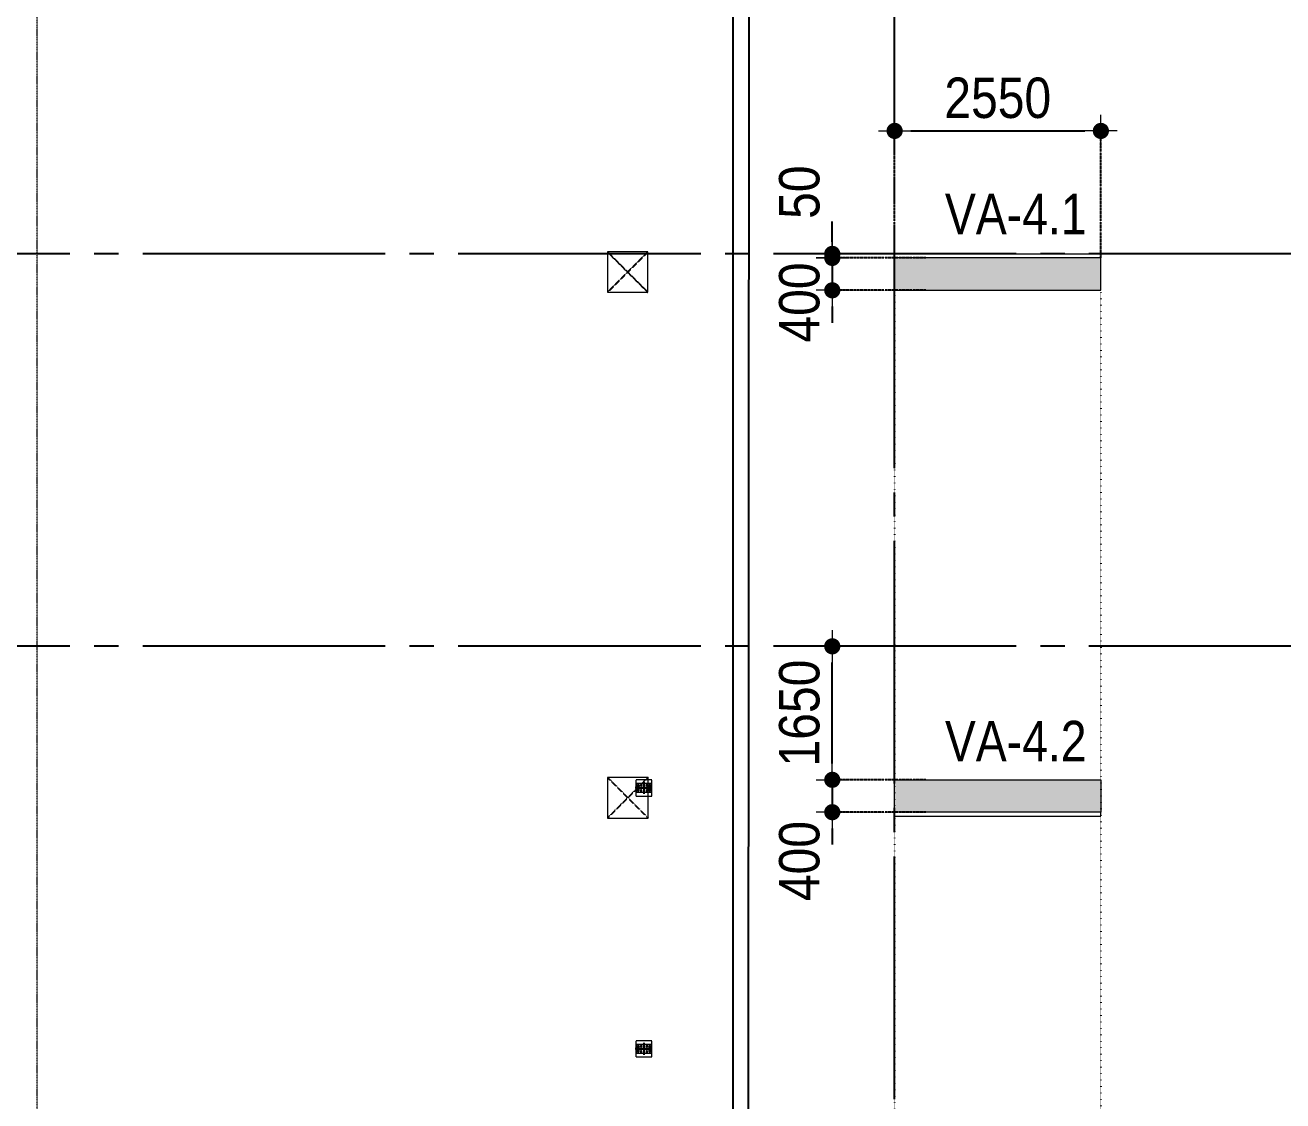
# Model space of a CAD drawing. Header units: millimetres. Extents: x -3973692 to -2843767, y 592734 to 838475.
# Drawn here: x -3559245 to -3543695, y 745414 to 758708 of the extents above; entities that cross this region are included whole.
import ezdxf
from ezdxf.enums import TextEntityAlignment as Align

# ---------------------------------------------------------------- set-up
doc = ezdxf.new("R2010")
doc.units = ezdxf.units.MM
doc.header["$MEASUREMENT"] = 0
doc.header["$PDMODE"] = 3
doc.header["$PDSIZE"] = -20
for name, pattern in [('CHG_XX_Cot_Tang 1$0$CENTER', [20.2, 12.7, -2.5, 2.5, -2.5]), ('CHG_XX_Cot_Tang 1$0$CENTER2', [28.575, 19.05, -3.175, 3.175, -3.175]), ('CHG_XX_Cot_Tang 1$0$HIDDEN', [0.375, 0.25, -0.125]), ('CHG_XX_Cot_Tang 1$0$MB_Luoi truc$0$HTT Hidden 21', [3, 2, -1]), ('CHG_XX_Luoi truc$0$MB_Luoi truc$0$Center101', [13, 10, -1, 1, -1]), ('DIVIDE2', [15.875, 6.35, -3.175, 0, -3.175, 0, -3.175]), ('DOT2', [0.125, 0, -0.125]), ('HIDDEN5', [2.8375, 1.25, -1.5875])]:
    doc.linetypes.add(name, pattern=pattern)
doc.layers.get('0').update_dxf_attribs({"lineweight": 9})
doc.layers.get('Defpoints').update_dxf_attribs({"color": 10, "lineweight": 0})
for name, color, linetype, lineweight in [("'S_General_Dim_1", 1, 'Continuous', 18), ("'S_General_Divide_3 Intermediate", 3, 'DIVIDE2', 40), ("CHG_XX_Cot_Tang 1$0$'S_Steel_Cont_2 Normal", 2, 'Continuous', 25), ("CHG_XX_Cot_Tang 1$0$'S_Steel_Cont_2 Normal_Plate", 150, 'Continuous', 15), ('CHG_XX_Cot_Tang 1$0$Cot thep', 51, 'Continuous', 15), ('CHG_XX_Cot_Tang 1$0$Net thay Tuong', 3, 'Continuous', 20), ('CHG_XX_Cot_Tang 1$0$NS-Pier', 150, 'Continuous', 9), ('CHG_XX_Cot_Tang 1$0$NS-Pier @ 1', 150, 'Continuous', 9), ('CHG_XX_Cot_Tang 1$0$NS-Pier @ 100', 150, 'Continuous', 9), ('CHG_XX_Cot_Tang 1$0$NS-Pier @ 150 VP1', 150, 'Continuous', 9), ('CHG_XX_Cot_Tang 1$0$NS-Pier @ 150 VP2', 150, 'Continuous', 9), ('CHG_XX_Cot_Tang 1$0$NS-Pier @ 150 VP3', 150, 'Continuous', 9), ('CHG_XX_Cot_Tang 1$0$NS-Pier @ 150 VP4', 150, 'Continuous', 9), ('CHG_XX_Cot_Tang 1$0$NS-Pier @ 150 VP5', 150, 'Continuous', 9), ('CHG_XX_Cot_Tang 1$0$NS-Pier @ 150 VP6', 150, 'Continuous', 9), ('CHG_XX_Cot_Tang 1$0$NS-Pier @ 150 VP7', 150, 'Continuous', 9), ('CHG_XX_Cot_Tang 1$0$NS-Pier @ 150 VP8', 150, 'Continuous', 9), ('CHG_XX_Cot_Tang 1$0$NS-Pier @ 150 VP9', 150, 'Continuous', 9), ('CHG_XX_Cot_Tang 1$0$NS-Pier @ 150 VPModel', 150, 'Continuous', 9), ('CHG_XX_Cot_Tang 1$0$NS-Pier @ 200 VP11', 150, 'Continuous', 9), ('CHG_XX_Cot_Tang 1$0$NS-Pier @ 200 VP12', 150, 'Continuous', 9), ('CHG_XX_Cot_Tang 1$0$NS-Pier @ 200 VP13', 150, 'Continuous', 9), ('CHG_XX_Cot_Tang 1$0$NS-Pier @ 200 VP14', 150, 'Continuous', 9), ('CHG_XX_Cot_Tang 1$0$NS-Pier @ 200 VP15', 150, 'Continuous', 9), ('CHG_XX_Cot_Tang 1$0$NS-Pier @ 200 VP16', 150, 'Continuous', 9), ('CHG_XX_Cot_Tang 1$0$NS-Pier @ 200 VP17', 150, 'Continuous', 9), ('CHG_XX_Cot_Tang 1$0$NS-Pier @ 200 VP18', 150, 'Continuous', 9), ('CHG_XX_Cot_Tang 1$0$NS-Pier @ 200 VP19', 150, 'Continuous', 9), ('CHG_XX_Cot_Tang 1$0$NS-Pier @ 200 VP21', 150, 'Continuous', 9), ('CHG_XX_Cot_Tang 1$0$NS-Pier @ 200 VP22', 150, 'Continuous', 9), ('CHG_XX_Cot_Tang 1$0$NS-Pier @ 200 VP23', 150, 'Continuous', 9), ('CHG_XX_Cot_Tang 1$0$NS-Pier @ 200 VP24', 150, 'Continuous', 9), ('CHG_XX_Cot_Tang 1$0$NS-Pier @ 200 VP25', 150, 'Continuous', 9), ('CHG_XX_Cot_Tang 1$0$NS-Pier @ 200 VP26', 150, 'Continuous', 9), ('CHG_XX_Cot_Tang 1$0$NS-Pier @ 200 VP27', 150, 'Continuous', 9), ('CHG_XX_Cot_Tang 1$0$NS-Pier @ 200 VP28', 150, 'Continuous', 9), ('CHG_XX_Cot_Tang 1$0$NS-Pier @ 200 VP30', 150, 'Continuous', 9), ('CHG_XX_Cot_Tang 1$0$NS-Pier @ 200 VP31', 150, 'Continuous', 9), ('CHG_XX_Cot_Tang 1$0$NS-Pier @ 200 VP32', 150, 'Continuous', 9), ('CHG_XX_Cot_Tang 1$0$NS-Pier @ 200 VP33', 150, 'Continuous', 9), ('CHG_XX_Cot_Tang 1$0$NS-Pier @ 200 VP34', 150, 'Continuous', 9), ('CHG_XX_Cot_Tang 1$0$NS-Pier @ 200 VP35', 150, 'Continuous', 9), ('CHG_XX_Cot_Tang 1$0$NS-Pier @ 200 VP36', 150, 'Continuous', 9), ('CHG_XX_Cot_Tang 1$0$NS-Pier @ 200 VP37', 150, 'Continuous', 9), ('CHG_XX_Cot_Tang 1$0$NS-Pier @ 200 VPModel', 150, 'Continuous', 9), ('CHG_XX_Cot_Tang 1$0$NS-Pier @ 350 VP10', 150, 'Continuous', 9), ('CHG_XX_Cot_Tang 1$0$NS-Pier @ 350 VP20', 150, 'Continuous', 9), ('CHG_XX_Cot_Tang 1$0$NS-Pier @ 350 VP29', 150, 'Continuous', 9), ('CHG_XX_Cot_Tang 1$0$NS-Pier @ 350 VPModel', 150, 'Continuous', 9), ('TEXT', 7, 'Continuous', 15)]:
    doc.layers.add(name, color=color, linetype=linetype, lineweight=lineweight)
for name, color, linetype in [("CHG_XX_Cot_Tang 1$0$'S_Concrete_Center_1", 8, 'CHG_XX_Cot_Tang 1$0$CENTER2'), ("CHG_XX_Cot_Tang 1$0$'S_Steel_ Bold", 8, 'Continuous'), ('CHG_XX_Cot_Tang 1$0$cot 500 dung +850', 1, 'Continuous'), ('CHG_XX_Cot_Tang 1$0$Vach VH3', 3, 'Continuous'), ('CHG_XX_Luoi truc$0$Grid', 34, 'Continuous'), ('CHG_XX_Luoi truc$0$Grid Line', 251, 'CHG_XX_Luoi truc$0$MB_Luoi truc$0$Center101'), ('dim', 1, 'Continuous')]:
    doc.layers.add(name, color=color, linetype=linetype)
doc.styles.add('arial', font='arial.ttf', dxfattribs={"width": 0.85})
doc.styles.add('CHG_XX_Luoi truc$0$MB_Luoi truc$0$Grid A-F$0$VNI-HelveCB', font='')
doc.styles.add('TTP-HelCon', font='')
doc.styles.get('CHG_XX_Luoi truc$0$MB_Luoi truc$0$Grid A-F$0$VNI-HelveCB').set_extended_font_data('VNI-Helve-Condense', bold=True)
doc.styles.get('TTP-HelCon').set_extended_font_data('VNI-Helve-Condense')
doc.dimstyles.new('200', dxfattribs={"dimscale": 200, "dimtxt": 2.5, "dimasz": 1, "dimexe": 0, "dimexo": 0, "dimgap": 0.75, "dimtad": 1, "dimdec": 0, "dimrnd": 10, "dimzin": 9, "dimdsep": 46, "dimtxsty": 'arial', "dimblk1": 'DIMDOT', "dimblk2": 'DIMDOT', "dimsah": 1, "dimcen": 2, "dimdle": 3, "dimclre": 8, "dimclrt": 2, "dimadec": 0, "dimazin": 0, "dimtfac": 1, "dimtdec": 0, "dimtix": 1, "dimtmove": 2, "dimatfit": 3, "dimldrblk": 'DIMPIJL', "dimfxl": 1, "dimtvp": 1.8, "dimtolj": 1, "dimtzin": 0, "dimarcsym": 0})

# ---------------------------------------------------------------- blocks, each defined once
blk = doc.blocks.new('*U3260')
at = {"layer": 'CHG_XX_Cot_Tang 1$0$NS-Pier @ 1'}
h = blk.add_hatch(color=256, dxfattribs=at)
h.dxf.hatch_style = 1
h.paths.add_polyline_path([(400, 0), (0, 0), (0, -2550), (400, -2550)])
at = {"layer": 'CHG_XX_Cot_Tang 1$0$NS-Pier @ 100'}
h = blk.add_hatch(color=256, dxfattribs=at)
h.dxf.hatch_style = 1
h.paths.add_polyline_path([(400, 0), (0, 0), (0, -2550), (400, -2550)])
at = {"layer": 'CHG_XX_Cot_Tang 1$0$NS-Pier @ 150 VP1'}
h = blk.add_hatch(color=256, dxfattribs=at)
h.dxf.hatch_style = 1
h.paths.add_polyline_path([(400, 0), (0, 0), (0, -2550), (400, -2550)])
at = {"layer": 'CHG_XX_Cot_Tang 1$0$NS-Pier @ 150 VP2'}
h = blk.add_hatch(color=256, dxfattribs=at)
h.dxf.hatch_style = 1
h.paths.add_polyline_path([(400, 0), (0, 0), (0, -2550), (400, -2550)])
at = {"layer": 'CHG_XX_Cot_Tang 1$0$NS-Pier @ 150 VP3'}
h = blk.add_hatch(color=256, dxfattribs=at)
h.dxf.hatch_style = 1
h.paths.add_polyline_path([(400, 0), (0, 0), (0, -2550), (400, -2550)])
at = {"layer": 'CHG_XX_Cot_Tang 1$0$NS-Pier @ 150 VP4'}
h = blk.add_hatch(color=256, dxfattribs=at)
h.dxf.hatch_style = 1
h.paths.add_polyline_path([(400, 0), (0, 0), (0, -2550), (400, -2550)])
at = {"layer": 'CHG_XX_Cot_Tang 1$0$NS-Pier @ 150 VP5'}
h = blk.add_hatch(color=256, dxfattribs=at)
h.dxf.hatch_style = 1
h.paths.add_polyline_path([(400, 0), (0, 0), (0, -2550), (400, -2550)])
at = {"layer": 'CHG_XX_Cot_Tang 1$0$NS-Pier @ 150 VP6'}
h = blk.add_hatch(color=256, dxfattribs=at)
h.dxf.hatch_style = 1
h.paths.add_polyline_path([(400, 0), (0, 0), (0, -2550), (400, -2550)])
at = {"layer": 'CHG_XX_Cot_Tang 1$0$NS-Pier @ 150 VP7'}
h = blk.add_hatch(color=256, dxfattribs=at)
h.dxf.hatch_style = 1
h.paths.add_polyline_path([(400, 0), (0, 0), (0, -2550), (400, -2550)])
at = {"layer": 'CHG_XX_Cot_Tang 1$0$NS-Pier @ 150 VP8'}
h = blk.add_hatch(color=256, dxfattribs=at)
h.dxf.hatch_style = 1
h.paths.add_polyline_path([(400, 0), (0, 0), (0, -2550), (400, -2550)])
at = {"layer": 'CHG_XX_Cot_Tang 1$0$NS-Pier @ 150 VP9'}
h = blk.add_hatch(color=256, dxfattribs=at)
h.dxf.hatch_style = 1
h.paths.add_polyline_path([(400, 0), (0, 0), (0, -2550), (400, -2550)])
at = {"layer": 'CHG_XX_Cot_Tang 1$0$NS-Pier @ 150 VPModel'}
h = blk.add_hatch(color=256, dxfattribs=at)
h.dxf.hatch_style = 1
h.paths.add_polyline_path([(400, 0), (0, 0), (0, -2550), (400, -2550)])
at = {"layer": 'CHG_XX_Cot_Tang 1$0$NS-Pier @ 200 VP11'}
h = blk.add_hatch(color=256, dxfattribs=at)
h.dxf.hatch_style = 1
h.paths.add_polyline_path([(400, 0), (0, 0), (0, -2550), (400, -2550)])
at = {"layer": 'CHG_XX_Cot_Tang 1$0$NS-Pier @ 200 VP12'}
h = blk.add_hatch(color=256, dxfattribs=at)
h.dxf.hatch_style = 1
h.paths.add_polyline_path([(400, 0), (0, 0), (0, -2550), (400, -2550)])
at = {"layer": 'CHG_XX_Cot_Tang 1$0$NS-Pier @ 200 VP13'}
h = blk.add_hatch(color=256, dxfattribs=at)
h.dxf.hatch_style = 1
h.paths.add_polyline_path([(400, 0), (0, 0), (0, -2550), (400, -2550)])
at = {"layer": 'CHG_XX_Cot_Tang 1$0$NS-Pier @ 200 VP14'}
h = blk.add_hatch(color=256, dxfattribs=at)
h.dxf.hatch_style = 1
h.paths.add_polyline_path([(400, 0), (0, 0), (0, -2550), (400, -2550)])
at = {"layer": 'CHG_XX_Cot_Tang 1$0$NS-Pier @ 200 VP15'}
h = blk.add_hatch(color=256, dxfattribs=at)
h.dxf.hatch_style = 1
h.paths.add_polyline_path([(400, 0), (0, 0), (0, -2550), (400, -2550)])
at = {"layer": 'CHG_XX_Cot_Tang 1$0$NS-Pier @ 200 VP16'}
h = blk.add_hatch(color=256, dxfattribs=at)
h.dxf.hatch_style = 1
h.paths.add_polyline_path([(400, 0), (0, 0), (0, -2550), (400, -2550)])
at = {"layer": 'CHG_XX_Cot_Tang 1$0$NS-Pier @ 200 VP17'}
h = blk.add_hatch(color=256, dxfattribs=at)
h.dxf.hatch_style = 1
h.paths.add_polyline_path([(400, 0), (0, 0), (0, -2550), (400, -2550)])
at = {"layer": 'CHG_XX_Cot_Tang 1$0$NS-Pier @ 200 VP18'}
h = blk.add_hatch(color=256, dxfattribs=at)
h.dxf.hatch_style = 1
h.paths.add_polyline_path([(400, 0), (0, 0), (0, -2550), (400, -2550)])
at = {"layer": 'CHG_XX_Cot_Tang 1$0$NS-Pier @ 200 VP19'}
h = blk.add_hatch(color=256, dxfattribs=at)
h.dxf.hatch_style = 1
h.paths.add_polyline_path([(400, 0), (0, 0), (0, -2550), (400, -2550)])
at = {"layer": 'CHG_XX_Cot_Tang 1$0$NS-Pier @ 200 VP21'}
h = blk.add_hatch(color=256, dxfattribs=at)
h.dxf.hatch_style = 1
h.paths.add_polyline_path([(400, 0), (0, 0), (0, -2550), (400, -2550)])
at = {"layer": 'CHG_XX_Cot_Tang 1$0$NS-Pier @ 200 VP22'}
h = blk.add_hatch(color=256, dxfattribs=at)
h.dxf.hatch_style = 1
h.paths.add_polyline_path([(400, 0), (0, 0), (0, -2550), (400, -2550)])
at = {"layer": 'CHG_XX_Cot_Tang 1$0$NS-Pier @ 200 VP23'}
h = blk.add_hatch(color=256, dxfattribs=at)
h.dxf.hatch_style = 1
h.paths.add_polyline_path([(400, 0), (0, 0), (0, -2550), (400, -2550)])
at = {"layer": 'CHG_XX_Cot_Tang 1$0$NS-Pier @ 200 VP24'}
h = blk.add_hatch(color=256, dxfattribs=at)
h.dxf.hatch_style = 1
h.paths.add_polyline_path([(400, 0), (0, 0), (0, -2550), (400, -2550)])
at = {"layer": 'CHG_XX_Cot_Tang 1$0$NS-Pier @ 200 VP25'}
h = blk.add_hatch(color=256, dxfattribs=at)
h.dxf.hatch_style = 1
h.paths.add_polyline_path([(400, 0), (0, 0), (0, -2550), (400, -2550)])
at = {"layer": 'CHG_XX_Cot_Tang 1$0$NS-Pier @ 200 VP26'}
h = blk.add_hatch(color=256, dxfattribs=at)
h.dxf.hatch_style = 1
h.paths.add_polyline_path([(400, 0), (0, 0), (0, -2550), (400, -2550)])
at = {"layer": 'CHG_XX_Cot_Tang 1$0$NS-Pier @ 200 VP27'}
h = blk.add_hatch(color=256, dxfattribs=at)
h.dxf.hatch_style = 1
h.paths.add_polyline_path([(400, 0), (0, 0), (0, -2550), (400, -2550)])
at = {"layer": 'CHG_XX_Cot_Tang 1$0$NS-Pier @ 200 VP28'}
h = blk.add_hatch(color=256, dxfattribs=at)
h.dxf.hatch_style = 1
h.paths.add_polyline_path([(400, 0), (0, 0), (0, -2550), (400, -2550)])
at = {"layer": 'CHG_XX_Cot_Tang 1$0$NS-Pier @ 200 VP30'}
h = blk.add_hatch(color=256, dxfattribs=at)
h.dxf.hatch_style = 1
h.paths.add_polyline_path([(400, 0), (0, 0), (0, -2550), (400, -2550)])
at = {"layer": 'CHG_XX_Cot_Tang 1$0$NS-Pier @ 200 VP31'}
h = blk.add_hatch(color=256, dxfattribs=at)
h.dxf.hatch_style = 1
h.paths.add_polyline_path([(400, 0), (0, 0), (0, -2550), (400, -2550)])
at = {"layer": 'CHG_XX_Cot_Tang 1$0$NS-Pier @ 200 VP32'}
h = blk.add_hatch(color=256, dxfattribs=at)
h.dxf.hatch_style = 1
h.paths.add_polyline_path([(400, 0), (0, 0), (0, -2550), (400, -2550)])
at = {"layer": 'CHG_XX_Cot_Tang 1$0$NS-Pier @ 200 VP33'}
h = blk.add_hatch(color=256, dxfattribs=at)
h.dxf.hatch_style = 1
h.paths.add_polyline_path([(400, 0), (0, 0), (0, -2550), (400, -2550)])
at = {"layer": 'CHG_XX_Cot_Tang 1$0$NS-Pier @ 200 VP34'}
h = blk.add_hatch(color=256, dxfattribs=at)
h.dxf.hatch_style = 1
h.paths.add_polyline_path([(400, 0), (0, 0), (0, -2550), (400, -2550)])
at = {"layer": 'CHG_XX_Cot_Tang 1$0$NS-Pier @ 200 VP35'}
h = blk.add_hatch(color=256, dxfattribs=at)
h.dxf.hatch_style = 1
h.paths.add_polyline_path([(400, 0), (0, 0), (0, -2550), (400, -2550)])
at = {"layer": 'CHG_XX_Cot_Tang 1$0$NS-Pier @ 200 VP36'}
h = blk.add_hatch(color=256, dxfattribs=at)
h.dxf.hatch_style = 1
h.paths.add_polyline_path([(400, 0), (0, 0), (0, -2550), (400, -2550)])
at = {"layer": 'CHG_XX_Cot_Tang 1$0$NS-Pier @ 200 VP37'}
h = blk.add_hatch(color=256, dxfattribs=at)
h.dxf.hatch_style = 1
h.paths.add_polyline_path([(400, 0), (0, 0), (0, -2550), (400, -2550)])
at = {"layer": 'CHG_XX_Cot_Tang 1$0$NS-Pier @ 200 VPModel'}
h = blk.add_hatch(color=256, dxfattribs=at)
h.dxf.hatch_style = 1
h.paths.add_polyline_path([(400, 0), (0, 0), (0, -2550), (400, -2550)])
at = {"layer": 'CHG_XX_Cot_Tang 1$0$NS-Pier @ 350 VP10'}
h = blk.add_hatch(color=256, dxfattribs=at)
h.dxf.hatch_style = 1
h.paths.add_polyline_path([(400, 0), (0, 0), (0, -2550), (400, -2550)])
at = {"layer": 'CHG_XX_Cot_Tang 1$0$NS-Pier @ 350 VP20'}
h = blk.add_hatch(color=256, dxfattribs=at)
h.dxf.hatch_style = 1
h.paths.add_polyline_path([(400, 0), (0, 0), (0, -2550), (400, -2550)])
at = {"layer": 'CHG_XX_Cot_Tang 1$0$NS-Pier @ 350 VP29'}
h = blk.add_hatch(color=256, dxfattribs=at)
h.dxf.hatch_style = 1
h.paths.add_polyline_path([(400, 0), (0, 0), (0, -2550), (400, -2550)])
at = {"layer": 'CHG_XX_Cot_Tang 1$0$NS-Pier @ 350 VPModel'}
h = blk.add_hatch(color=256, dxfattribs=at)
h.dxf.hatch_style = 1
h.paths.add_polyline_path([(400, 0), (0, 0), (0, -2550), (400, -2550)])
blk = doc.blocks.new('CHG_XX_Cot_Tang 1$0$Block A_C450x2250')
at = {"layer": 'CHG_XX_Cot_Tang 1$0$NS-Pier', "color": 9, "linetype": 'CHG_XX_Cot_Tang 1$0$MB_Luoi truc$0$HTT Hidden 21'}
blk.add_lwpolyline([(0, 0), (-50, 0), (-50, -2550), (0, -2550)], dxfattribs=at)
at = {"layer": 'CHG_XX_Cot_Tang 1$0$NS-Pier'}
blk.add_lwpolyline([(400, -2550), (0, -2550), (0, 0), (400, 0)], close=True, dxfattribs=at)
blk.add_blockref('*U3260', (0, 0), dxfattribs=at)
blk = doc.blocks.new('CHG_XX_Cot_Tang 1$0$500x500')
at = {"color": 1, "linetype": 'CHG_XX_Cot_Tang 1$0$MB_Luoi truc$0$HTT Hidden 21'}
for p, q in [((250, 250), (-250, -250)), ((-250, 250), (250, -250))]:
    blk.add_line(p, q, dxfattribs=at)
at = {"layer": 'CHG_XX_Cot_Tang 1$0$NS-Pier', "color": 1}
blk.add_lwpolyline([(250, -250), (250, 250), (-250, 250), (-250, -250)], close=True, dxfattribs=at)
blk = doc.blocks.new('*U2973')
at = {"layer": "CHG_XX_Cot_Tang 1$0$'S_Steel_ Bold", "linetype": 'CHG_XX_Cot_Tang 1$0$CENTER', "ltscale": 0.05}
for p, q in [((-13, 0), (13, 0)), ((0, 13), (0, -13))]:
    blk.add_line(p, q, dxfattribs=at)
at = {"layer": "CHG_XX_Cot_Tang 1$0$'S_Steel_ Bold", "color": 1}
blk.add_circle((0, 0), 7, dxfattribs=at)
blk = doc.blocks.new('CHG_XX_Cot_Tang 1$0$A$C42BB3C5E')
at = {"color": 8, "linetype": 'CHG_XX_Cot_Tang 1$0$MB_Luoi truc$0$HTT Hidden 21'}
blk.add_lwpolyline([(-75, -113), (125, -113), (125, 87), (-75, 87)], close=True, dxfattribs=at)
at = {"layer": "CHG_XX_Cot_Tang 1$0$'S_Concrete_Center_1"}
for p, q in [((25, 63), (25, -88)), ((125, -13), (-83, -13))]:
    blk.add_line(p, q, dxfattribs=at)
at = {"layer": "CHG_XX_Cot_Tang 1$0$'S_Steel_Cont_2 Normal"}
blk.add_lwpolyline([(-37, -15, 0.414214), (-43, -21), (-43, -50), (-50, -50), (-50, 25), (-43, 25), (-43, -4, 0.414214), (-37, -10), (87, -10, 0.414214), (93, -4), (93, 25), (100, 25), (100, -50), (93, -50), (93, -21, 0.414214), (87, -15)], format="xyb", close=True, dxfattribs=at)
at = {"layer": "CHG_XX_Cot_Tang 1$0$'S_Steel_Cont_2 Normal_Plate"}
blk.add_lwpolyline([(115, 45), (115, -70), (-65, -70), (-65, 45)], close=True, dxfattribs=at)
at = {"layer": "CHG_XX_Cot_Tang 1$0$'S_Steel_ Bold"}
for p in [(-10, 20), (60, 20)]:
    blk.add_blockref('*U2973', p, dxfattribs=at)
at = {"layer": "CHG_XX_Cot_Tang 1$0$'S_Steel_ Bold", "xscale": -1, "rotation": 180}
for p in [(-10, -45), (60, -45)]:
    blk.add_blockref('*U2973', p, dxfattribs=at)
blk = doc.blocks.new('CHG_XX_Cot_Tang 1$0$net pergola')
at = {"layer": 'CHG_XX_Cot_Tang 1$0$Net thay Tuong'}
for p in [(-37543, 87813), (-37543, 84588)]:
    blk.add_blockref('CHG_XX_Cot_Tang 1$0$A$C42BB3C5E', p, dxfattribs=at)
blk = doc.blocks.new('*U2842')
at = {"layer": 'CHG_XX_Luoi truc$0$Grid Line'}
blk.add_line((0, 0), (0, 608), dxfattribs=at)
at = {"layer": 'CHG_XX_Luoi truc$0$Grid', "lineweight": -2, "style": 'CHG_XX_Luoi truc$0$MB_Luoi truc$0$Grid A-F$0$VNI-HelveCB'}
for tag, p in [('GRIDSUB', (0, 617)), ('GRID', (0, -9))]:
    blk.add_attdef(tag, text='', height=5, dxfattribs=at).set_placement(p, align=Align.MIDDLE)
blk = doc.blocks.new('*U2843')
at = {"layer": 'CHG_XX_Luoi truc$0$Grid Line'}
blk.add_line((0, 0), (0, 438), dxfattribs=at)
at = {"layer": 'CHG_XX_Luoi truc$0$Grid', "lineweight": -2, "style": 'CHG_XX_Luoi truc$0$MB_Luoi truc$0$Grid A-F$0$VNI-HelveCB'}
for tag, p in [('GRIDSUB', (0, 447)), ('GRID', (0, -9))]:
    blk.add_attdef(tag, text='', height=5, dxfattribs=at).set_placement(p, align=Align.MIDDLE)
blk = doc.blocks.new('CHG_XX_Luoi truc')
at = {"layer": 'CHG_XX_Luoi truc$0$Grid', "xscale": 300, "yscale": 300, "zscale": 300}
blk.add_blockref('*U2842', (0, -12747), dxfattribs=at)
at = {"layer": 'CHG_XX_Luoi truc$0$Grid', "xscale": 300.0000000000013, "yscale": 300.0000000000013, "zscale": 300.0000000000013, "rotation": 90}
for p in [(110703, 145900), (110703, 141050)]:
    blk.add_blockref('*U2843', p, dxfattribs=at)
blk = doc.blocks.new('CHG_XX_Cot_Tang 1')
at = {"layer": 'CHG_XX_Cot_Tang 1$0$NS-Pier', "linetype": 'CHG_XX_Cot_Tang 1$0$HIDDEN', "ltscale": 5}
blk.add_lwpolyline([(32650, 84350), (0, 84350), (0, 85750), (-10600, 85750), (-10600, 163100), (99533.7, 163100), (105750, 158110.4), (105750, -5913.6), (103434.7, -8700), (32650, -8700), (32650, 84350), (32650, -8700), (103404.7, -8700)], dxfattribs=at)
at = {"layer": 'CHG_XX_Cot_Tang 1$0$Vach VH3'}
for p, q in [((-2000.3, 150650), (-2000.3, 84050)), ((-1800.3, 150450), (-1838.1, 84250))]:
    blk.add_line(p, q, dxfattribs=at)
at = {"layer": 'CHG_XX_Cot_Tang 1$0$cot 500 dung +850'}
for p in [(-3300, 145675), (-3298.6, 139177.7)]:
    blk.add_blockref('CHG_XX_Cot_Tang 1$0$500x500', p, dxfattribs=at)
at = {"layer": 'CHG_XX_Cot_Tang 1$0$Cot thep'}
blk.add_blockref('CHG_XX_Cot_Tang 1$0$net pergola', (34418.2, 51500), dxfattribs=at)
at = {"layer": 'CHG_XX_Cot_Tang 1$0$NS-Pier'}
blk.add_blockref('CHG_XX_Luoi truc', (0, 0), dxfattribs=at)
at = {"layer": 'CHG_XX_Cot_Tang 1$0$NS-Pier', "xscale": -1, "rotation": 90}
blk.add_blockref('CHG_XX_Cot_Tang 1$0$Block A_C450x2250', (0, 145850), dxfattribs=at)
at = {"layer": 'CHG_XX_Cot_Tang 1$0$NS-Pier', "rotation": 90.00000000000001}
blk.add_blockref('CHG_XX_Cot_Tang 1$0$Block A_C450x2250', (0, 139000), dxfattribs=at)
blk = doc.blocks.new('DIMDOT')
for p, q in [((0, -1), (0, 1)), ((1, 0), (-1, 0))]:
    blk.add_line(p, q)
at = {"const_width": 0.5}
blk.add_lwpolyline([(-0.25, 0, 1), (0.25, 0, 1)], format="xyb", close=True, dxfattribs=at)
blk = doc.blocks.new('*D41')
at = {"layer": "'S_General_Dim_1", "color": 8, "linetype": 'HIDDEN5', "lineweight": -2, "transparency": 16777216}
for p, q in [((-3548495, 755831), (-3548495, 757401)), ((-3545945, 755831), (-3545945, 757401))]:
    blk.add_line(p, q, dxfattribs=at)
at = {"layer": "'S_General_Dim_1", "color": 0, "lineweight": -2, "transparency": 16777216}
blk.add_line((-3548295, 757401), (-3546145, 757401), dxfattribs=at)
at = {"layer": 'Defpoints', "color": 0, "transparency": 16777216}
for p in [(-3545945, 757401), (-3548495, 755831), (-3545945, 755831)]:
    blk.add_point(p, dxfattribs=at)
at = {"layer": "'S_General_Dim_1", "color": 0, "lineweight": -2, "transparency": 16777216, "xscale": 200, "yscale": 200, "zscale": 200, "rotation": 180}
blk.add_blockref('DIMDOT', (-3548495, 757401), dxfattribs=at)
at = {"layer": "'S_General_Dim_1", "color": 0, "lineweight": -2, "transparency": 16777216, "xscale": 200, "yscale": 200, "zscale": 200}
blk.add_blockref('DIMDOT', (-3545945, 757401), dxfattribs=at)
at = {"layer": "'S_General_Dim_1", "color": 2, "transparency": 16777216, "insert": (-3547220, 757807), "char_height": 500, "attachment_point": 5, "style": 'arial'}
blk.add_mtext('\\A1;2550', dxfattribs=at)
blk = doc.blocks.new('DIMPIJL')
at = {"linetype": 'ByBlock'}
blk.add_solid([(-2.5, 0.417), (-2.5, -0.417), (0, 0)], dxfattribs=at)
blk = doc.blocks.new('*D42')
at = {"layer": "'S_General_Dim_1", "color": 0, "lineweight": -2, "transparency": 16777216}
for p, q in [((-3549266, 756081), (-3549266, 756281)), ((-3549266, 755881), (-3549266, 755831)), ((-3549266, 755631), (-3549266, 755431))]:
    blk.add_line(p, q, dxfattribs=at)
at = {"layer": "'S_General_Dim_1", "color": 8, "linetype": 'HIDDEN5', "lineweight": -2, "transparency": 16777216}
for p, q in [((-3548099, 755881), (-3549266, 755881)), ((-3548099, 755831), (-3549266, 755831))]:
    blk.add_line(p, q, dxfattribs=at)
at = {"layer": 'Defpoints', "color": 0, "transparency": 16777216}
for p in [(-3549266, 755831), (-3548099, 755881), (-3548099, 755831)]:
    blk.add_point(p, dxfattribs=at)
at = {"layer": "'S_General_Dim_1", "color": 0, "lineweight": -2, "transparency": 16777216, "xscale": 200, "yscale": 200, "zscale": 200}
for p, rotation in [((-3549266, 755881), 270), ((-3549266, 755831), 90)]:
    blk.add_blockref('DIMDOT', p, dxfattribs=dict(at, rotation=rotation))
at = {"layer": "'S_General_Dim_1", "color": 2, "transparency": 16777216, "insert": (-3549671, 756644), "char_height": 500, "attachment_point": 5, "rotation": 90, "style": 'arial'}
blk.add_mtext('\\A1;50', dxfattribs=at)
blk = doc.blocks.new('*D43')
at = {"layer": "'S_General_Dim_1", "color": 0, "lineweight": -2, "transparency": 16777216}
for p, q in [((-3549266, 756031), (-3549266, 756231)), ((-3549266, 755831), (-3549266, 755431)), ((-3549266, 755231), (-3549266, 755031))]:
    blk.add_line(p, q, dxfattribs=at)
at = {"layer": "'S_General_Dim_1", "color": 8, "linetype": 'HIDDEN5', "lineweight": -2, "transparency": 16777216}
for p, q in [((-3548099, 755831), (-3549266, 755831)), ((-3548099, 755431), (-3549266, 755431))]:
    blk.add_line(p, q, dxfattribs=at)
at = {"layer": 'Defpoints', "color": 0, "transparency": 16777216}
for p in [(-3548099, 755831), (-3549266, 755431), (-3548099, 755431)]:
    blk.add_point(p, dxfattribs=at)
at = {"layer": "'S_General_Dim_1", "color": 0, "lineweight": -2, "transparency": 16777216, "xscale": 200, "yscale": 200, "zscale": 200}
for p, rotation in [((-3549266, 755831), 270), ((-3549266, 755431), 90)]:
    blk.add_blockref('DIMDOT', p, dxfattribs=dict(at, rotation=rotation))
at = {"layer": "'S_General_Dim_1", "color": 2, "transparency": 16777216, "insert": (-3549671, 755280), "char_height": 500, "attachment_point": 5, "rotation": 90, "style": 'arial'}
blk.add_mtext('\\A1;400', dxfattribs=at)
blk = doc.blocks.new('*D44')
at = {"layer": "'S_General_Dim_1", "color": 0, "lineweight": -2, "transparency": 16777216}
for p, q in [((-3549266, 749581), (-3549266, 749781)), ((-3549266, 749381), (-3549266, 748981)), ((-3549266, 748781), (-3549266, 748581))]:
    blk.add_line(p, q, dxfattribs=at)
at = {"layer": "'S_General_Dim_1", "color": 8, "linetype": 'HIDDEN5', "lineweight": -2, "transparency": 16777216}
for p, q in [((-3548099, 749381), (-3549266, 749381)), ((-3548099, 748981), (-3549266, 748981))]:
    blk.add_line(p, q, dxfattribs=at)
at = {"layer": 'Defpoints', "color": 0, "transparency": 16777216}
for p in [(-3548099, 749381), (-3549266, 748981), (-3548099, 748981)]:
    blk.add_point(p, dxfattribs=at)
at = {"layer": "'S_General_Dim_1", "color": 0, "lineweight": -2, "transparency": 16777216, "xscale": 200, "yscale": 200, "zscale": 200}
for p, rotation in [((-3549266, 749381), 270), ((-3549266, 748981), 90)]:
    blk.add_blockref('DIMDOT', p, dxfattribs=dict(at, rotation=rotation))
at = {"layer": "'S_General_Dim_1", "color": 2, "transparency": 16777216, "insert": (-3549671, 748377), "char_height": 500, "attachment_point": 5, "rotation": 90, "style": 'arial'}
blk.add_mtext('\\A1;400', dxfattribs=at)
blk = doc.blocks.new('*D60')
at = {"layer": "'S_General_Dim_1", "color": 8, "linetype": 'HIDDEN5', "lineweight": -2, "transparency": 16777216}
for p, q in [((-3548876, 751031), (-3549266, 751031)), ((-3548099, 749381), (-3549266, 749381))]:
    blk.add_line(p, q, dxfattribs=at)
at = {"layer": "'S_General_Dim_1", "color": 0, "lineweight": -2, "transparency": 16777216}
blk.add_line((-3549266, 749581), (-3549266, 750831), dxfattribs=at)
at = {"layer": 'Defpoints', "color": 0, "transparency": 16777216}
for p in [(-3549266, 751031), (-3548876, 751031), (-3548099, 749381)]:
    blk.add_point(p, dxfattribs=at)
at = {"layer": "'S_General_Dim_1", "color": 0, "lineweight": -2, "transparency": 16777216, "xscale": 200, "yscale": 200, "zscale": 200}
for p, rotation in [((-3549266, 751031), 90), ((-3549266, 749381), 270)]:
    blk.add_blockref('DIMDOT', p, dxfattribs=dict(at, rotation=rotation))
at = {"layer": "'S_General_Dim_1", "color": 2, "transparency": 16777216, "insert": (-3549671, 750206), "char_height": 500, "attachment_point": 5, "rotation": 90, "style": 'arial'}
blk.add_mtext('\\A1;1650', dxfattribs=at)
blk = doc.blocks.new('a')
at = {"layer": 'TEXT', "color": 3, "style": 'TTP-HelCon'}
for s, p in [('VA-4.1', (622, -6107)), ('VA-4.2', (622, -12621))]:
    blk.add_text(s, height=500, dxfattribs=at).set_placement(p)

msp = doc.modelspace()

# ---------------------------------------------------------------- linework, layer by layer
at = {"layer": 'dim', "linetype": 'DOT2', "ltscale": 10}
for p, q in [((-3548495.2, 755381), (-3548495.2, 717556)), ((-3545945.2, 755406), (-3545945.2, 717581))]:
    msp.add_line(p, q, dxfattribs=at)

# ---------------------------------------------------------------- block references
at = {"layer": "'S_General_Divide_3 Intermediate"}
msp.add_blockref('CHG_XX_Cot_Tang 1', (-3548495.2, 609981), dxfattribs=at)
at = {"layer": 'TEXT'}
msp.add_blockref('a', (-3548495.2, 762231), dxfattribs=at)

# ---------------------------------------------------------------- dimensions: what is measured, and where the dimension line sits
at = {"layer": "'S_General_Dim_1"}
dim = msp.add_linear_dim(base=(-3545945.2, 757401.4), p1=(-3548495.2, 755831), p2=(-3545945.2, 755831), dimstyle='200', dxfattribs=at)
dim.commit()
dim.dimension.update_dxf_attribs({"geometry": '*D41', "text_midpoint": (-3547220.2, 757806.7)})
for base, p1, p2, picture, middle in [((-3549266.2, 755831), (-3548099.3, 755881), (-3548099.3, 755831), '*D42', (-3549671.5, 756643.5)), ((-3549266.2, 755431), (-3548099.3, 755831), (-3548099.3, 755431), '*D43', (-3549671.5, 755279.8)), ((-3549266.2, 748981), (-3548099.3, 749381), (-3548099.3, 748981), '*D44', (-3549671.5, 748377.3))]:
    dim = msp.add_linear_dim(base=base, p1=p1, p2=p2, angle=90, dimstyle='200', dxfattribs=at)
    dim.commit()
    dim.dimension.update_dxf_attribs({"geometry": picture, "text_midpoint": middle, "dimtype": 160})
dim = msp.add_linear_dim(base=(-3549266.2, 751031), p1=(-3548099.3, 749381), p2=(-3548876.4, 751031), angle=90, dimstyle='200', dxfattribs=at)
dim.commit()
dim.dimension.update_dxf_attribs({"geometry": '*D60', "text_midpoint": (-3549671.5, 750206)})

doc.saveas('drawing.dxf')
